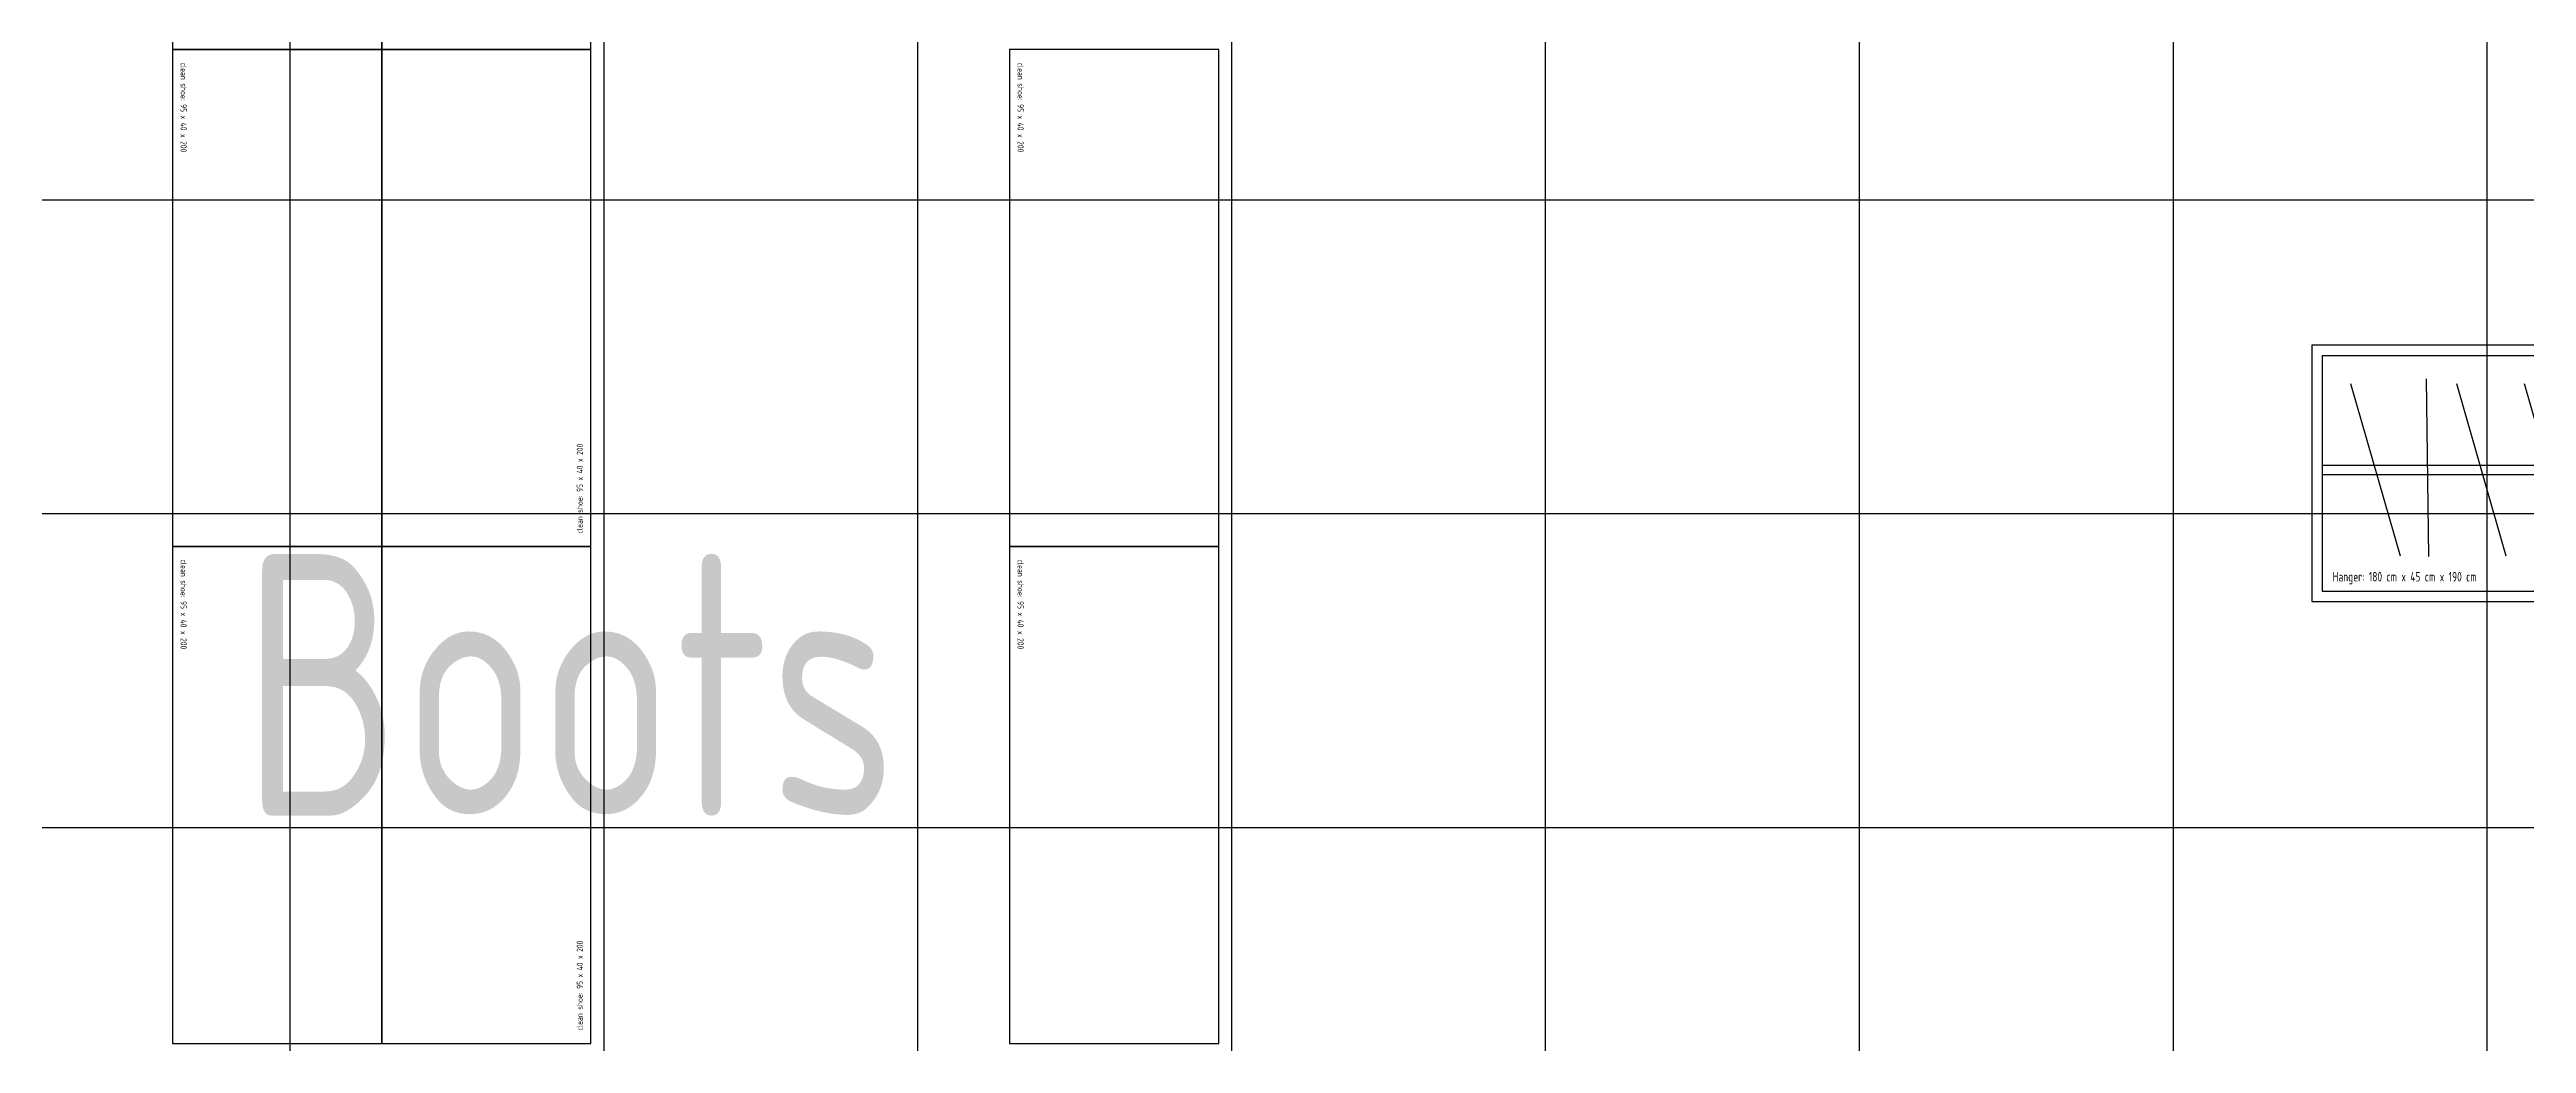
# Model space of a CAD drawing. Extents: x -32000 to 290600, y -96057 to 131250.
# Drawn here: x 247940 to 252675, y 7987 to 9887 of the extents above; entities that cross this region are included whole.
import ezdxf
from ezdxf.enums import TextEntityAlignment as Align

# ---------------------------------------------------------------- set-up
doc = ezdxf.new("R2010")
doc.units = 0
doc.linetypes.add('H12PL3$0$JJP_三點線', pattern=[0.9, 0.3, -0.15, 0, -0.15, 0, -0.15, 0, -0.15])
for name, color, linetype in [('H12PL3$0$S-GRID', 252, 'Continuous'), ('XFDP30$0$A-CR-TXT', 9, 'Continuous'), ('XFDP30$0$B-Eq pattern (Belong to quotation) (50K)', 9, 'Continuous'), ('XFDR30-50K$0$A-R-Plan_Gown H-90cm', 9, 'Continuous')]:
    doc.layers.add(name, color=color, linetype=linetype)
doc.styles.add('XFDP30$0$AA-TXT', font='isocp.shx', dxfattribs={"width": 0.8, "bigfont": 'china.shx'})

# ---------------------------------------------------------------- blocks, each defined once
blk = doc.blocks.new('XFDP30$0$~boots_95 x 40 x 200')
for p, q in [((950, 400), (0, 400)), ((0, 400), (0, 0)), ((950, 0), (950, 400)), ((0, 0), (950, 0)), ((0, 0), (950, 0))]:
    blk.add_line(p, q)
blk.add_lwpolyline([(0, 0), (475, 0)])
at = {"color": 1, "style": 'XFDP30$0$AA-TXT', "width": 0.8}
blk.add_text('clean shoe: 95 x 40 x 200', height=11.7, dxfattribs=at).set_placement((25.2, 15.5))
blk = doc.blocks.new('XFDP30$0$~hanger_180x45x190')
for p, q in [((1820, 470), (20, 470)), ((20, 470), (20, 20)), ((1820, 20), (1820, 470)), ((73.8, 416.9), (168.6, 87.6)), ((223.8, 86.2), (219.5, 425.4)), ((276.3, 416.9), (371.1, 87.6)), ((405.8, 416.9), (500.6, 87.6)), ((524.6, 416.9), (619.4, 87.6)), ((646.3, 416.9), (741.1, 87.6)), ((822.8, 86.2), (818.6, 425.4)), ((950.2, 86.2), (945.9, 425.4)), ((1057.7, 86.2), (1053.5, 425.4)), ((1187.9, 86.2), (1183.6, 425.4)), ((1320.9, 86.2), (1316.6, 425.4)), ((1476.5, 416.9), (1381.7, 87.6)), ((1598.2, 416.9), (1503.4, 87.6)), ((1719.9, 416.9), (1625.1, 87.6)), ((20, 260.6), (1820, 260.6)), ((20, 243.1), (1820, 243.1)), ((20, 20), (1820, 20))]:
    blk.add_line(p, q)
blk.add_lwpolyline([(0, 0), (1840, 0), (1840, 490), (0, 490)], close=True)
at = {"color": 1, "style": 'XFDP30$0$AA-TXT', "width": 0.8}
blk.add_text('Hanger: 180 cm x 45 cm x 190 cm', height=18.2, dxfattribs=at).set_placement((39.5, 38.3))
blk = doc.blocks.new('XFDP30')
at = {"layer": 'XFDP30$0$B-Eq pattern (Belong to quotation) (50K)'}
for p, rotation in [((248175, 10837.2), 270), ((248975, 9887.2), 89.99999999999999), ((248175, 9887.2), 270), ((248975, 8937.2), 89.99999999999999), ((249775, 9887.2), 270), ((248175, 8937.2), 270), ((248975, 7987.2), 89.99999999999999), ((249775, 8937.2), 270)]:
    blk.add_blockref('XFDP30$0$~boots_95 x 40 x 200', p, dxfattribs=dict(at, rotation=rotation))
blk.add_blockref('XFDP30$0$~hanger_180x45x190', (252264.7, 8832), dxfattribs=at)
at = {"layer": 'XFDP30$0$A-CR-TXT', "style": 'XFDP30$0$AA-TXT', "width": 0.8}
blk.add_text('Boots', height=500, dxfattribs=at).set_placement((248934.2, 8422.8), align=Align.CENTER)
blk = doc.blocks.new('H12PL3')
at = {"layer": 'H12PL3$0$S-GRID', "linetype": 'H12PL3$0$JJP_三點線', "lineweight": 0}
blk.add_line((252600, 128250), (252600, -28000), dxfattribs=at)
blk.add_blockref('XFDP30', (0, 0))
blk = doc.blocks.new('XFDR30-50K')
at = {"layer": 'XFDR30-50K$0$A-R-Plan_Gown H-90cm'}
for p, q in [((248400, -2100), (248400, 16300)), ((249000, -2100), (249000, 16300)), ((249600, -2100), (249600, 16300)), ((250200, -2100), (250200, 16300)), ((250800, -2100), (250800, 16300)), ((251400, -2100), (251400, 16300)), ((252000, -2100), (252000, 16300)), ((252600, 600), (252600, 13125)), ((243300, 9600), (255185, 9600)), ((243300, 9000), (255185, 9000)), ((243300, 8400), (255185, 8400))]:
    blk.add_line(p, q, dxfattribs=at)

msp = doc.modelspace()

# ---------------------------------------------------------------- block references
for name in ['H12PL3', 'XFDR30-50K']:
    msp.add_blockref(name, (0, 0))

doc.saveas('drawing.dxf')
